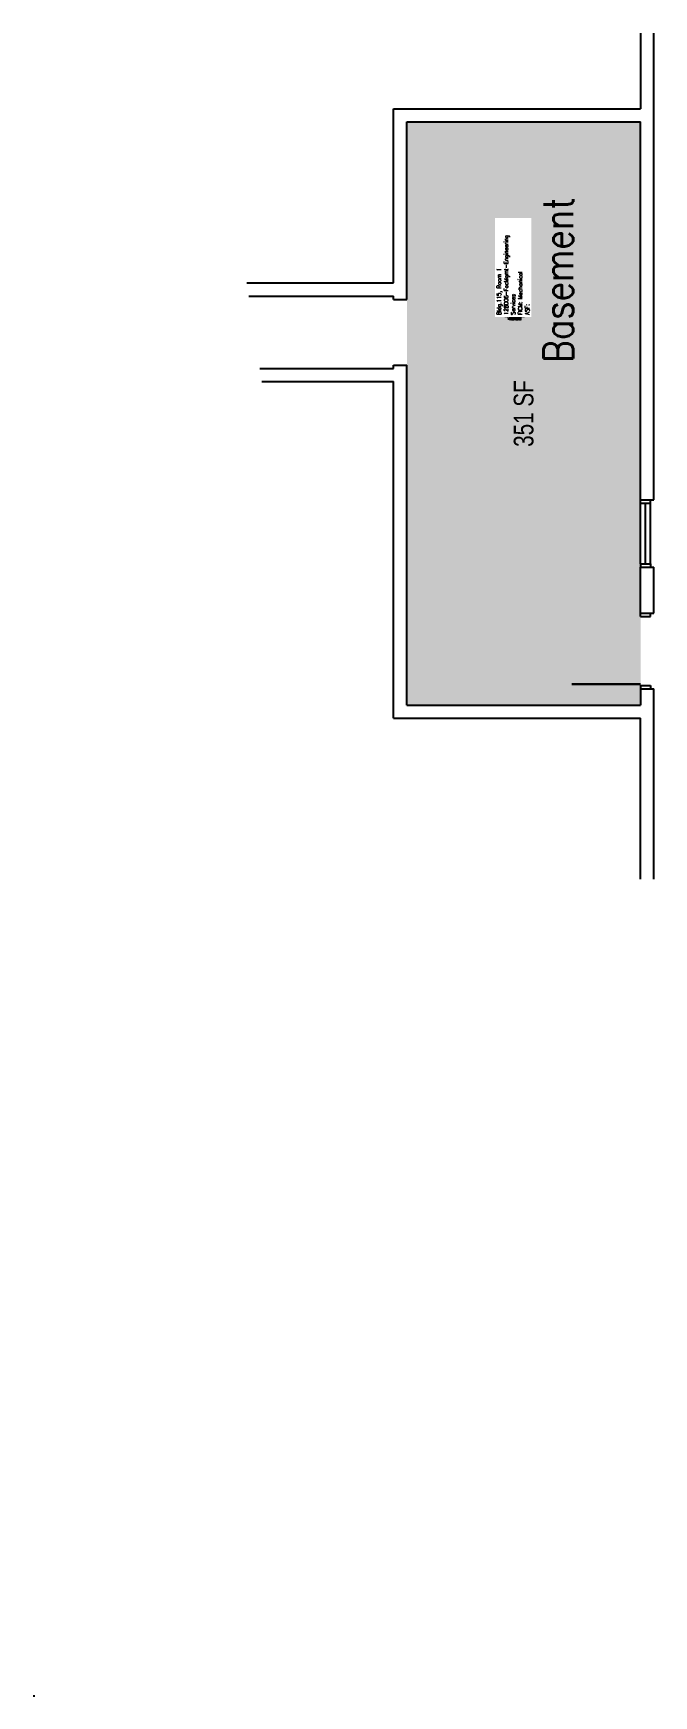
# Model space of a CAD drawing. Header units: inches. Extents: x 0 to 378, y 0 to 1524.
# Drawn here: x 0 to 378, y 0 to 1012 of the extents above; entities that cross this region are included whole.
import ezdxf
from ezdxf.enums import TextEntityAlignment as Align

# ---------------------------------------------------------------- set-up
doc = ezdxf.new("R2010")
doc.units = ezdxf.units.IN
doc.header["$LTSCALE"] = 50
doc.header["$MEASUREMENT"] = 0
for name, color, linetype in [('A-DOOR', 2, 'CONTINUOUS'), ('A-GLAZ', 2, 'CONTINUOUS'), ('A-GLAZ-SILL', 2, 'CONTINUOUS'), ('A-IDEN-RNUM', 7, 'CONTINUOUS'), ('A-IDEN-SNUM', 4, 'CONTINUOUS'), ('A-IDEN-TEXT', 4, 'CONTINUOUS'), ('A-IDEN-VNUM', 4, 'CONTINUOUS'), ('A-WALL', 5, 'CONTINUOUS'), ('AREA-TEXT', 3, 'CONTINUOUS'), ('Rooms-Category-Color', 7, 'CONTINUOUS'), ('Rooms-College-Color', 7, 'CONTINUOUS'), ('Rooms-Department-Color', 7, 'CONTINUOUS'), ('Rooms-Division-Color', 7, 'CONTINUOUS'), ('Rooms-Information', 7, 'CONTINUOUS')]:
    doc.layers.add(name, color=color, linetype=linetype)
doc.styles.add('AREA', font='arial.ttf', dxfattribs={"width": 0.75, "height": 12})
doc.styles.add('ROOMSNUMBER', font='txt.shx', dxfattribs={"height": 0.083333})
doc.styles.add('ROOMVNUMBER', font='simplex.shx', dxfattribs={"width": 0.85})

msp = doc.modelspace()

# ---------------------------------------------------------------- hatches: boundary and pattern name
at = {"layer": 'Rooms-Category-Color', "true_color": 0xadadad}
msp.add_hatch(color=253, dxfattribs=at).paths.add_polyline_path([(227.5, 958), (227.8, 603), (370, 603), (370, 958)])
at = {"layer": 'Rooms-College-Color', "true_color": 0xadadad}
msp.add_hatch(color=253, dxfattribs=at).paths.add_polyline_path([(227.5, 958), (227.8, 603), (370, 603), (370, 958)])
at = {"layer": 'Rooms-Department-Color', "true_color": 0xacacac}
msp.add_hatch(color=253, dxfattribs=at).paths.add_polyline_path([(227.5, 958), (227.8, 603), (370, 603), (370, 958)])
at = {"layer": 'Rooms-Division-Color', "true_color": 0xadadad}
msp.add_hatch(color=253, dxfattribs=at).paths.add_polyline_path([(227.5, 958), (227.8, 603), (370, 603), (370, 958)])

# ---------------------------------------------------------------- linework, layer by layer
at = {"layer": 'A-DOOR'}
msp.add_lwpolyline([(370, 615.8, 1.5, 1.5, 0), (328, 615.8, 0, 0, 0), (328, 615, 0, 0, -0.414214), (370, 657, 0, 0, -0.414214)], format="xyseb", dxfattribs=at)
at = {"layer": 'A-GLAZ'}
msp.add_line((373, 689), (373, 726), dxfattribs=at)
at = {"layer": 'A-GLAZ-SILL'}
for p, q in [((370, 689), (370, 726)), ((376, 689), (376, 726))]:
    msp.add_line(p, q, dxfattribs=at)
at = {"layer": 'A-WALL'}
for p, q in [((370, 1012), (370, 966)), ((378, 728), (378, 1012)), ((219.5, 966), (370, 966)), ((219.5, 860), (219.5, 966)), ((227.5, 958), (370, 958)), ((227.5, 850), (227.5, 958)), ((370, 728), (370, 958)), ((130.1, 860), (219.5, 860)), ((131.3, 852), (219.5, 852)), ((219.5, 850), (219.5, 852)), ((219.5, 850), (227.5, 850)), ((219.5, 810), (227.5, 810)), ((219.5, 808), (219.5, 810)), ((227.5, 603), (227.5, 810)), ((138, 808), (219.5, 808)), ((139.2, 800), (219.5, 800)), ((219.5, 595), (219.5, 800)), ((370, 726), (370, 728)), ((370, 728), (378, 728)), ((370, 726), (376, 726)), ((376, 726), (376, 728)), ((370, 689), (376, 689)), ((370, 689), (370, 687)), ((376, 689), (376, 687)), ((370, 687), (378, 687)), ((370, 659), (370, 687)), ((378, 659), (378, 687)), ((370, 659), (378, 659)), ((370, 657), (370, 659)), ((376, 657), (376, 659)), ((370, 657), (376, 657)), ((370, 615), (376, 615)), ((370, 615), (370, 613)), ((370, 613), (370, 603)), ((370, 613), (378, 613)), ((376, 615), (376, 613)), ((378, 497), (378, 613)), ((227.5, 603), (370, 603)), ((219.5, 595), (370, 595)), ((370, 497), (370, 595)), ((0, 0), (1, 0)), ((0, 0), (1, 0))]:
    msp.add_line(p, q, dxfattribs=at)

# ---------------------------------------------------------------- texts
at = {"layer": 'A-IDEN-RNUM', "style": 'ROOMSNUMBER'}
msp.add_text('0001-00', height=1, dxfattribs=at).set_placement((293.1, 838), align=Align.MIDDLE)
at = {"layer": 'A-IDEN-SNUM', "style": 'ROOMSNUMBER'}
msp.add_text('1150000100', height=1, dxfattribs=at).set_placement((293.1, 838), align=Align.MIDDLE)
at = {"layer": 'A-IDEN-TEXT', "style": 'ROOMVNUMBER', "width": 0.85}
msp.add_text('Basement', height=18, rotation=90, dxfattribs=at).set_placement((319.9, 861.9), align=Align.MIDDLE)
at = {"layer": 'A-IDEN-VNUM', "style": 'ROOMVNUMBER', "width": 0.85}
msp.add_text('001', height=18, rotation=90, dxfattribs=at).set_placement((293.2, 857), align=Align.MIDDLE)
at = {"layer": 'AREA-TEXT', "style": 'AREA', "width": 0.75}
msp.add_text('351 SF', height=12, rotation=90, dxfattribs=at).set_placement((298.7, 780.5), align=Align.MIDDLE_CENTER)

# ---------------------------------------------------------------- next in the draw order: texts
at = {"layer": 'Rooms-Information', "insert": (302.2, 840.6), "char_height": 2.571, "width": 57.6, "attachment_point": 7, "rotation": 90, "style": 'ROOMVNUMBER', "bg_fill": 3, "box_fill_scale": 1.5, "bg_fill_color": 256, "bg_fill_true_color": 13158600, "bg_fill_transparency": 0}
msp.add_mtext('Bldg.115, Room 1^M^J128006-FacMgmt-Engineering Services^M^JFICM: Mechanical^M^JASF: ', dxfattribs=at)

doc.saveas('drawing.dxf')
